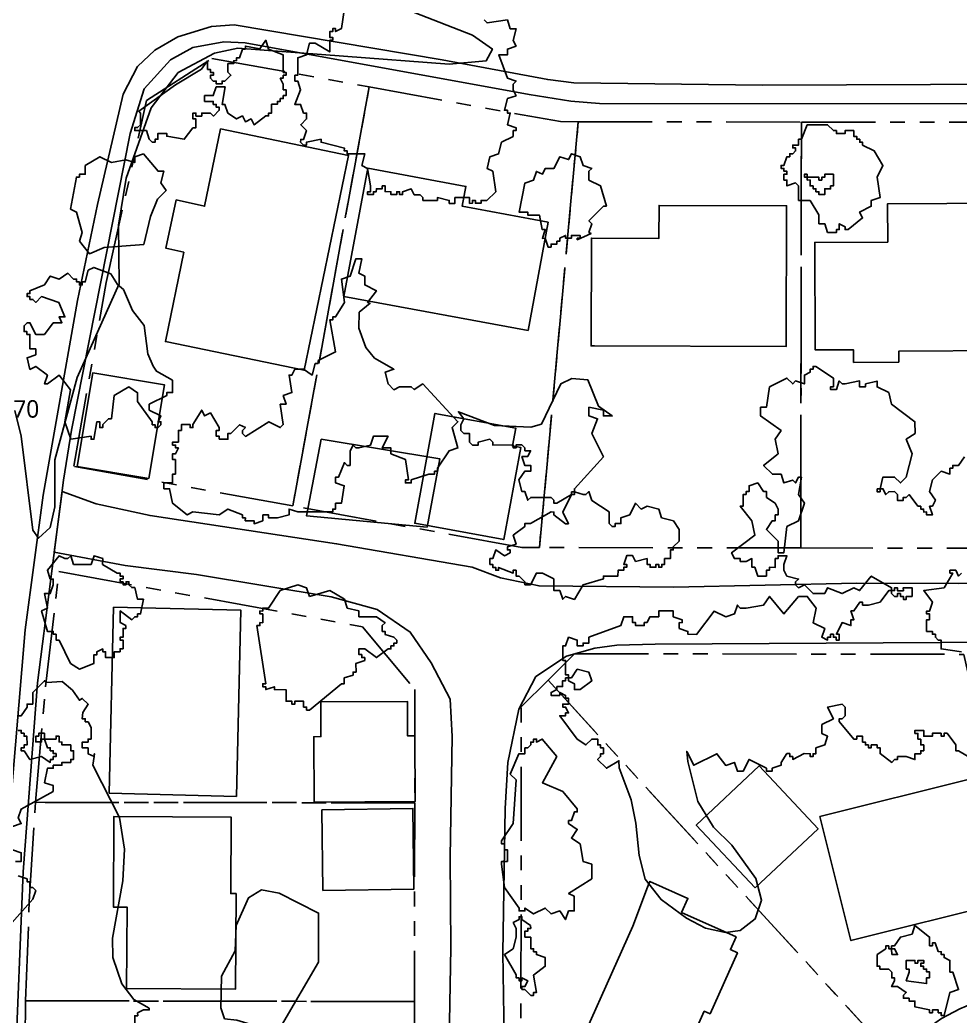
# Model space of a CAD drawing. Header units: metres. Extents: x -550 to 550, y -500 to 950.
# Drawn here: x 391 to 471.8, y 438.2 to 523.8 of the extents above; entities that cross this region are included whole.
import ezdxf
from ezdxf.enums import TextEntityAlignment as Align

# ---------------------------------------------------------------- set-up
doc = ezdxf.new("R2010")
doc.units = ezdxf.units.M
doc.header["$LTSCALE"] = 2
doc.linetypes.add('PHANTOM', pattern=[6.35, 3.175, -0.635, 0.635, -0.635, 0.635, -0.635])
for name, color, linetype in [('SITE-BLDG-EXIST', 7, 'CONTINUOUS'), ('SITE-PARKING', 250, 'CONTINUOUS'), ('SITE-PROPERTY', 7, 'PHANTOM'), ('SITE-ROAD-CURB', 7, 'CONTINUOUS'), ('SITE-ROAD-GRAVEL', 32, 'CONTINUOUS'), ('SITE-ROAD-PAVED', 7, 'CONTINUOUS'), ('SITE-TREE-CANOPY', 94, 'CONTINUOUS'), ('TEXT-CONTOUR', 8, 'CONTINUOUS'), ('TOPO-CONTOUR-MAJOR', 8, 'CONTINUOUS')]:
    doc.layers.add(name, color=color, linetype=linetype)
doc.styles.add('OpenSans', font='OpenSans-Regular.ttf')

msp = doc.modelspace()

# ---------------------------------------------------------------- linework, layer by layer
at = {"layer": 'SITE-BLDG-EXIST'}
for points in [[(405.122, 503.819), (403.564, 504.166), (404.468, 508.303), (406.897, 507.766), (408.274, 514.405), (419.268, 512.133), (415.446, 493.684), (403.54, 496.146)], [(420.903, 511.019), (429.334, 509.462), (429.016, 507.761), (436.394, 506.395), (434.67, 497.097), (418.867, 500.02)], [(440.384, 495.767), (440.089, 495.767), (440.114, 505.022), (445.915, 505.004), (445.925, 507.84), (456.872, 507.804), (456.843, 495.724)], [(466.525, 494.366), (462.621, 494.349), (462.615, 495.439), (459.336, 495.421), (459.291, 504.654), (465.555, 504.69), (465.538, 507.961), (475.741, 508.015), (475.809, 495.378), (466.526, 495.323)], [(402.121, 484.39), (395.943, 485.421), (397.287, 493.451), (403.458, 492.42)], [(433.613, 488.711), (433.33, 487.188), (434.039, 487.054), (432.59, 479.146), (424.945, 480.546), (426.67, 489.977)], [(398.703, 457.364), (399.088, 473.337), (410.021, 473.078), (409.636, 457.094)], [(416.306, 456.608), (416.271, 462.214), (416.889, 462.224), (416.872, 465.206), (424.315, 465.252), (424.332, 462.282), (424.943, 462.281), (424.978, 456.653)], [(454.167, 449.253), (449.118, 454.632), (454.524, 459.709), (459.573, 454.318)], [(459.736, 455.364), (472.822, 458.629), (475.477, 447.981), (462.391, 444.715)], [(416.958, 455.951), (424.781, 456.063), (424.878, 449.133), (417.055, 449.02)], [(400.199, 440.598), (400.236, 447.584), (399.07, 447.585), (399.115, 455.372), (409.177, 455.315), (409.141, 448.741), (409.597, 448.74), (409.559, 440.542)], [(444.919, 449.309), (445.137, 449.787), (448.394, 448.325), (447.859, 447.136), (452.54, 445.028), (452.054, 443.938), (452.65, 443.67), (450.299, 438.423), (449.8, 438.646), (448.991, 436.834), (451.77, 435.585), (451.474, 434.929), (456.717, 432.62), (456.597, 432.353), (458.576, 431.472), (455.471, 424.556), (448.761, 427.557), (448.902, 427.879), (437.807, 432.854), (443.672, 445.951)]]:
    msp.add_lwpolyline(points, close=True, dxfattribs=at)
at = {"layer": 'SITE-PARKING'}
msp.add_lwpolyline([(426.019, 480.2), (415.648, 481.17), (416.913, 487.753), (427.093, 486.083)], close=True, dxfattribs=at)
at = {"layer": 'SITE-PROPERTY'}
for points in [[(414.477, 482.028), (395.662, 485.444), (398.448, 501.214), (401.922, 516.838), (407.53, 520.457), (421.024, 518.005)], [(435.651, 478.464), (434.127, 478.466), (414.477, 482.028), (421.024, 518.005), (437.465, 515.025), (438.982, 515.024)], [(458.093, 478.425), (435.651, 478.464), (438.982, 515.024), (458.145, 514.989)], [(476.982, 478.402), (458.093, 478.425), (458.145, 514.989), (477.034, 514.966)], [(392.375, 456.582), (393.244, 466.503), (394.38, 476.39), (420.468, 471.664), (424.955, 466.275), (424.943, 456.541)], [(478.642, 440.313), (476.865, 440.259), (475.109, 439.994), (473.396, 439.529), (471.745, 438.864), (470.185, 438.02), (468.73, 436.999), (467.408, 435.81), (466.234, 434.477), (436.388, 467.061), (438.673, 469.339), (472.084, 469.287)], [(465.221, 433.021), (464.39, 431.453), (463.742, 429.797), (463.291, 428.084), (463.043, 426.327), (462.999, 424.558), (463.158, 422.79), (463.528, 421.054), (434.044, 427.887), (434.096, 464.784), (436.388, 467.061), (466.234, 434.477)], [(424.922, 439.478), (391.518, 439.541), (391.845, 448.062), (392.375, 456.582), (424.943, 456.541)], [(424.894, 422.414), (391.378, 422.467), (391.518, 439.541), (424.922, 439.478)]]:
    msp.add_lwpolyline(points, close=True, dxfattribs=at)
at = {"layer": 'SITE-ROAD-CURB'}
for points in [[(389.82, 451.657), (391.488, 471.388), (393.026, 482.955), (395.996, 499.659), (397.691, 507.9), (399.894, 517.386), (401.147, 519.764), (402.63, 521.175), (404.598, 522.296), (407.478, 523.205), (409.444, 523.325), (427.311, 520.322), (436.367, 518.631), (438.614, 518.35), (454.813, 518.163), (483.653, 518.284)], [(505.215, 516.522), (440.796, 516.59), (438.352, 516.793), (434.758, 517.365), (410.369, 521.789), (408.557, 521.88), (405.874, 521.383), (403.97, 520.339), (401.699, 517.851), (400.501, 514.003), (395.469, 488.547), (394.783, 484.232), (392.535, 466.849), (391.307, 450.621), (390.604, 433.035)]]:
    msp.add_lwpolyline(points, dxfattribs=at)
at = {"layer": 'SITE-ROAD-GRAVEL'}
for points in [[(427.616, 420.286), (428.053, 444.09), (427.992, 451.888), (428.152, 462.244), (427.981, 465.437), (426.362, 468.564), (424.554, 471.203), (421.706, 473.153), (417.753, 474.237), (406.198, 476.142), (400.075, 476.928), (393.982, 478.048), (394.662, 483.265), (397.575, 482.204), (402.222, 481.197), (418.237, 478.786), (429.87, 476.78), (432.305, 475.854), (435.619, 475.16), (447.163, 475.068), (462.914, 475.405), (471.635, 475.361), (493.495, 475.646)], [(504.365, 470.493), (445.577, 470.165), (442.297, 470.069), (440.394, 469.826), (437.964, 469.128), (435.342, 467.374), (433.892, 464.573), (432.925, 460.002), (432.695, 456.042), (432.511, 443.684), (432.615, 436.365)]]:
    msp.add_lwpolyline(points, dxfattribs=at)
at = {"layer": 'SITE-ROAD-PAVED'}
msp.add_lwpolyline([(483.653, 518.284), (454.813, 518.163), (438.614, 518.35), (436.367, 518.631), (427.311, 520.322), (409.444, 523.325), (407.478, 523.205), (404.598, 522.296), (402.63, 521.175), (401.147, 519.764), (399.894, 517.386), (397.691, 507.9), (395.996, 499.659), (393.026, 482.955), (391.488, 471.388), (389.82, 451.657)], dxfattribs=at)
at = {"layer": 'SITE-TREE-CANOPY'}
for points in [[(430.897, 523.766), (431.149, 523.509), (432.898, 523.763), (433.15, 523.006), (433.648, 523.006), (433.394, 522.005), (433.646, 521.515), (432.895, 521.26), (432.901, 520.76), (432.15, 520.761), (432.899, 518.757), (433.65, 518.512), (433.397, 518.256), (433.396, 517.756), (433.648, 517.255), (432.897, 517.011), (432.65, 516.01), (432.895, 516.01), (432.895, 515.765), (433.148, 515.765), (432.901, 514.764), (433.645, 514.507), (433.645, 514.263), (433.399, 514.263), (433.398, 513.762), (432.4, 513.263), (432.146, 512.262), (431.395, 512.007), (431.148, 511.006), (431.646, 510.761), (431.897, 509.014), (431.144, 508.259), (430.646, 508.259), (430.645, 508.015), (430.147, 508.015), (430.147, 508.26), (429.894, 508.26), (429.901, 508.016), (429.648, 508.005), (429.649, 508.505), (428.399, 508.507), (428.398, 508.006), (427.9, 508.007), (427.9, 508.263), (426.896, 508.509), (426.896, 508.264), (425.646, 508.266), (425.646, 508.51), (425.401, 508.755), (424.895, 508.756), (424.65, 509.257), (423.899, 509.013), (423.898, 508.757), (423.645, 508.758), (423.646, 509.013), (423.4, 509.014), (423.4, 508.758), (422.901, 508.758), (422.894, 509.014), (422.396, 509.015), (422.396, 509.516), (422.151, 509.505), (422.15, 509.26), (421.645, 509.261), (421.644, 509.005), (421.399, 509.005), (421.398, 508.76), (420.9, 508.761), (420.9, 509.006), (421.146, 509.005), (421.147, 509.506), (420.896, 511.008), (420.397, 511.264), (420.644, 512.265), (419.149, 512.256), (419.149, 512.512), (418.896, 512.512), (418.897, 512.757), (416.896, 513.26), (416.896, 513.516), (415.646, 513.261), (415.646, 513.006), (415.4, 513.006), (415.147, 513.262), (415.148, 513.507), (415.401, 513.506), (415.647, 514.263), (415.149, 514.764), (415.648, 515.264), (415.649, 515.764), (415.396, 515.765), (415.144, 516.51), (414.646, 516.511), (415.146, 517.756), (414.901, 518.513), (414.648, 518.513), (414.649, 519.014), (414.895, 519.013), (414.897, 520.515), (415.648, 520.759), (415.895, 521.76), (416.401, 521.759), (417.65, 521.012), (417.651, 522.013), (417.897, 522.013), (417.897, 522.258), (417.644, 522.258), (417.645, 522.759), (417.898, 522.758), (417.898, 523.014), (418.151, 523.014), (418.151, 522.758), (418.649, 523.013), (418.897, 524.759)], [(472.894, 460.264), (471.645, 461.011), (471.4, 461.012), (471.4, 461.512), (470.65, 462.514), (470.397, 462.514), (470.397, 462.259), (470.151, 462.259), (470.144, 462.515), (469.4, 462.516), (469.4, 462.26), (468.648, 462.261), (468.649, 462.761), (467.898, 462.762), (467.897, 462.506), (468.15, 462.506), (468.15, 462.006), (468.395, 462.005), (468.395, 461.516), (468.647, 461.515), (468.647, 461.015), (468.401, 461.015), (468.401, 460.759), (467.895, 460.76), (467.895, 460.259), (467.151, 460.505), (466.399, 460.506), (466.399, 460.261), (466.146, 460.262), (465.9, 460.006), (464.897, 460.764), (464.897, 461.264), (464.645, 461.265), (464.645, 461.509), (464.146, 461.51), (464.146, 461.265), (463.9, 461.265), (463.901, 461.51), (463.648, 461.51), (463.648, 461.755), (463.395, 461.756), (463.396, 462.256), (462.897, 462.257), (462.897, 462.012), (462.644, 462.012), (461.396, 463.516), (461.396, 463.76), (461.649, 463.76), (461.895, 464.015), (461.896, 464.761), (461.651, 465.006), (460.401, 464.763), (460.898, 463.761), (459.9, 463.262), (459.899, 462.505), (460.398, 462.26), (460.151, 461.515), (459.399, 461.26), (459.399, 460.759), (459.146, 460.76), (459.145, 460.515), (458.9, 460.515), (458.9, 460.76), (458.394, 460.761), (457.397, 460.261), (457.397, 460.506), (457.151, 460.506), (457.144, 460.762), (456.899, 460.762), (456.399, 460.007), (456.399, 459.762), (455.647, 459.507), (455.647, 459.262), (455.148, 459.263), (455.149, 459.508), (453.647, 460.266), (453.147, 459.265), (452.649, 459.255), (452.397, 460.011), (451.645, 459.757), (450.895, 460.759), (448.899, 459.76), (448.304, 460.951), (448.387, 460.083), (449.247, 456.656), (450.585, 454.452), (452.177, 452.915), (454.231, 450.054), (454.72, 448.195), (454.164, 446.572), (452.877, 445.583), (451.627, 445.418), (449.914, 445.787), (448.279, 446.635), (446.097, 448.239), (444.737, 449.976), (444.22, 452.024), (443.929, 454.805), (443.524, 456.785), (442.495, 459.534), (442.482, 460.157), (441.4, 459.513), (440.649, 460.26), (440.895, 460.515), (440.895, 460.76), (441.148, 460.759), (441.149, 461.26), (440.896, 461.26), (440.896, 461.505), (440.651, 461.505), (440.651, 462.006), (440.146, 462.007), (439.646, 461.507), (438.896, 462.008), (437.395, 464.012), (437.901, 464.012), (437.894, 464.256), (438.147, 464.256), (437.895, 464.757), (437.649, 464.757), (437.65, 465.013), (438.148, 465.012), (438.149, 465.513), (437.896, 465.513), (437.896, 465.758), (437.398, 466.014), (437.398, 465.759), (436.646, 465.76), (436.647, 466.015), (437.145, 466.26), (437.146, 466.515), (437.644, 466.515), (437.645, 467.015), (437.898, 467.015), (437.898, 467.26), (438.151, 467.259), (438.151, 467.515), (437.898, 467.516), (437.9, 468.761), (437.647, 468.762), (437.649, 470.008), (437.894, 470.007), (438.148, 470.763), (438.899, 470.507), (438.899, 470.006), (439.397, 470.005), (439.397, 470.261), (439.896, 470.261), (439.897, 470.761), (442.65, 471.759), (442.897, 472.515), (443.649, 472.514), (443.648, 472.014), (443.901, 472.013), (443.9, 471.757), (444.645, 471.757), (444.645, 472.012), (444.898, 472.012), (445.144, 472.512), (445.896, 472.511), (445.896, 473.012), (447.146, 473.01), (447.146, 472.51), (447.897, 472.264), (447.896, 472.008), (447.65, 472.009), (447.65, 471.508), (448.401, 471.262), (448.401, 471.007), (449.145, 471.006), (450.65, 473.006), (451.647, 472.515), (452.398, 472.759), (452.645, 473.515), (452.897, 473.259), (453.396, 473.259), (454.899, 473.513), (455.399, 474.257), (456.647, 472.765), (457.898, 474.265), (458.65, 474.264), (459.4, 473.262), (459.146, 472.006), (460.149, 471.515), (459.895, 470.759), (460.401, 470.514), (460.401, 470.758), (460.647, 470.758), (460.647, 471.014), (460.9, 471.013), (460.899, 470.758), (461.145, 470.757), (461.145, 470.513), (461.398, 470.512), (461.398, 471.013), (461.146, 471.013), (461.645, 472.014), (462.396, 471.757), (462.397, 472.258), (462.65, 472.257), (462.398, 473.014), (462.651, 473.014), (463.15, 473.758), (463.396, 473.758), (463.396, 473.513), (463.894, 473.513), (464.899, 473.756), (465.644, 474.756), (465.897, 474.756), (465.897, 475.012), (464.15, 476.015), (463.144, 474.759), (462.646, 475.005), (461.648, 474.505), (460.399, 475.008), (460.146, 474.507), (459.149, 474.508), (458.398, 475.255), (457.899, 475.011), (457.647, 475.256), (457.647, 475.511), (457.9, 475.756), (456.896, 476.013), (456.651, 476.514), (456.645, 477.014), (456.899, 477.759), (456.147, 477.76), (456.147, 477.516), (455.901, 477.505), (455.9, 476.759), (455.395, 476.76), (455.394, 476.515), (455.149, 476.516), (455.148, 476.015), (454.397, 476.005), (454.145, 476.762), (453.899, 476.762), (453.9, 477.507), (453.401, 477.263), (452.895, 477.264), (452.896, 477.508), (452.397, 477.509), (452.145, 478.01), (454.148, 479.509), (453.897, 480.755), (452.901, 482.014), (453.147, 482.013), (453.148, 483.014), (453.401, 483.014), (453.394, 483.259), (453.647, 483.258), (453.648, 483.759), (454.399, 484.014), (454.897, 483.257), (455.15, 483.257), (455.149, 482.756), (455.9, 482.266), (456.145, 481.765), (456.144, 481.264), (455.899, 481.265), (455.898, 480.764), (455.645, 480.764), (455.146, 480.008), (456.149, 479.006), (456.147, 478.005), (456.646, 478.016), (456.895, 480.262), (457.899, 480.762), (458.4, 482.263), (457.895, 483.009), (458.15, 484.51), (457.897, 484.51), (457.651, 484.01), (457.398, 484.255), (456.646, 484.011), (456.395, 484.757), (455.65, 484.758), (454.9, 485.515), (456.151, 486.515), (455.9, 487.761), (456.399, 488.505), (454.645, 489.765), (454.646, 490.51), (455.145, 490.509), (455.4, 492.255), (456.896, 493.01), (457.401, 492.509), (457.647, 492.764), (458.398, 492.508), (458.399, 493.264), (458.898, 493.508), (458.898, 493.764), (459.151, 493.764), (459.144, 494.008), (459.397, 494.008), (460.899, 493.005), (460.898, 492.26), (460.645, 492.26), (460.645, 492.015), (461.15, 492.015), (461.397, 492.76), (461.649, 492.515), (461.895, 492.514), (463.145, 492.758), (463.145, 492.257), (463.65, 492.256), (463.651, 492.512), (464.648, 492.756), (464.648, 492.255), (465.651, 491.764), (465.896, 490.763), (467.895, 489.259), (467.901, 488.258), (467.149, 487.758), (467.646, 486.512), (467.145, 484.51), (466.646, 484.01), (466.148, 484.511), (465.151, 484.512), (464.897, 483.512), (465.149, 483.511), (465.395, 483.01), (465.648, 483.255), (466.146, 483.265), (466.399, 483.009), (466.398, 482.509), (466.897, 482.508), (466.897, 482.764), (467.15, 482.764), (467.396, 483.008), (468.146, 482.006), (468.399, 482.006), (468.398, 481.761), (468.644, 481.761), (468.651, 481.505), (468.897, 481.516), (468.896, 481.26), (469.395, 481.259), (469.15, 482.005), (469.396, 482.016), (469.649, 482.516), (469.145, 483.262), (469.399, 484.262), (470.151, 485.007), (470.895, 484.761), (470.896, 485.262), (471.148, 485.261), (471.149, 485.506), (471.647, 485.506), (472.147, 486.261)], [(471.896, 476.262), (471.65, 476.006), (471.397, 476.507), (470.899, 476.507), (470.899, 476.263), (471.144, 476.262), (470.398, 475.006), (468.65, 474.764), (469.4, 473.762), (469.146, 473.006), (468.9, 473.006), (468.9, 472.761), (469.146, 472.761), (469.145, 472.26), (468.899, 472.261), (468.898, 471.26), (469.397, 471.259), (469.396, 471.014), (469.649, 471.014), (469.649, 470.758), (469.894, 470.513), (470.147, 470.513), (470.146, 469.756), (471.894, 469.509)], [(390.896, 464.014), (391.148, 464.014), (391.648, 464.758), (391.648, 465.014), (392.147, 465.014), (392.148, 466.015), (393.146, 467.015), (393.308, 466.881), (394.67, 466.968), (395.568, 466.211), (396.15, 465.342), (396.396, 465.509), (396.901, 465.008), (396.429, 464.308), (396.394, 463.74), (396.646, 463.762), (396.646, 463.506), (396.899, 463.506), (397.151, 463.005), (397.15, 462.015), (396.897, 462.016), (396.897, 461.76), (396.398, 461.76), (396.397, 461.26), (396.896, 461.259), (396.895, 460.759), (397.401, 460.513), (397.294, 459.779), (399.578, 455.271), (400.024, 452.568), (399.866, 449.854), (398.996, 444.905), (399.029, 443.269), (399.778, 441.01), (400.83, 439.652), (402.149, 438.905), (402.149, 438.761), (401.65, 438.761), (401.144, 438.506), (401.151, 438.261), (400.898, 438.261), (400.897, 437.505)], [(390.399, 454.515), (391.151, 454.759), (390.899, 455.26), (391.145, 456.005), (393.9, 457.514), (393.901, 458.015), (393.15, 458.26), (393.397, 459.506), (393.895, 459.505), (393.896, 459.761), (394.647, 459.76), (394.647, 460.005), (395.399, 460.015), (395.399, 460.26), (395.645, 460.26), (395.646, 461.005), (395.4, 461.005), (395.401, 461.506), (394.649, 461.507), (394.65, 461.762), (394.397, 461.763), (394.397, 462.263), (394.145, 462.264), (394.144, 462.008), (393.147, 462.009), (393.399, 461.263), (393.645, 461.263), (393.645, 461.007), (393.897, 461.007), (393.897, 460.762), (394.15, 460.762), (394.149, 460.506), (393.897, 460.506), (393.896, 460.262), (393.651, 460.262), (393.65, 460.006), (392.9, 460.508), (391.895, 460.264), (391.397, 461.01), (391.145, 461.01), (391.145, 461.255), (391.398, 461.255), (391.398, 461.511), (391.651, 461.51), (391.645, 462.256), (391.399, 462.256), (391.399, 462.512), (391.147, 462.512), (391.147, 462.757), (390.901, 462.757)], [(390.648, 451.511), (391.147, 451.511), (391.148, 452.256), (390.397, 452.513)], [(390.15, 446.006), (392.147, 448.261), (392.401, 449.006), (392.148, 449.263), (391.895, 449.263), (391.896, 449.763), (391.65, 449.764), (391.651, 450.008), (390.9, 450.265)]]:
    msp.add_lwpolyline(points, dxfattribs=at)
for points in [[(407.151, 520.258), (407.15, 519.512), (407.396, 519.512), (407.396, 519.256), (407.648, 519.256), (407.648, 519.011), (407.395, 519.011), (407.395, 518.756), (407.647, 518.511), (407.9, 518.51), (407.9, 518.266), (408.398, 518.265), (408.399, 518.51), (408.645, 518.509), (409.151, 519.009), (408.898, 519.265), (408.899, 520.011), (409.398, 520.01), (409.398, 520.255), (409.651, 520.266), (409.651, 520.51), (409.897, 520.51), (410.151, 521.255), (410.396, 521.255), (410.397, 521.511), (411.646, 521.264), (412.146, 522.009), (412.398, 521.263), (413.647, 520.761), (413.645, 519.26), (413.898, 519.259), (413.898, 519.015), (413.645, 519.015), (413.644, 518.759), (413.399, 518.759), (413.651, 518.258), (413.65, 517.758), (413.896, 517.758), (413.895, 517.257), (413.65, 517.257), (413.649, 517.013), (413.397, 517.013), (413.396, 516.757), (413.15, 516.757), (413.15, 516.513), (412.645, 516.513), (412.651, 515.757), (412.398, 515.757), (412.398, 515.512), (412.145, 515.513), (411.147, 514.758), (410.895, 515.258), (410.396, 515.014), (410.151, 515.515), (409.645, 515.26), (408.901, 515.761), (408.649, 516.507), (408.396, 516.507), (408.651, 518.009), (407.9, 518.01), (407.646, 517.265), (406.895, 517.266), (406.901, 516.765), (407.645, 516.764), (407.645, 516.508), (407.898, 516.508), (407.897, 516.263), (408.15, 516.263), (408.15, 516.007), (407.651, 515.507), (407.398, 515.763), (406.647, 515.764), (406.647, 515.508), (406.148, 515.509), (406.148, 515.765), (405.896, 515.765), (405.895, 515.265), (406.148, 515.264), (406.147, 514.508), (405.901, 514.508), (405.148, 513.508), (403.646, 513.766), (403.646, 514.01), (402.895, 514.011), (402.894, 513.511), (402.649, 513.511), (402.648, 513.255), (402.396, 513.256), (402.15, 513.512), (401.898, 514.257), (400.901, 514.259), (400.894, 514.514), (401.147, 514.514), (401.4, 514.759), (401.394, 515.76), (401.247, 515.916), (404.41, 518.192), (406.645, 519.535)], [(457.897, 513.265), (457.897, 513.51), (458.15, 513.509), (458.65, 514.766), (460.399, 514.764), (460.897, 514.262), (461.15, 514.262), (461.149, 514.006), (461.901, 514.005), (461.901, 514.261), (462.645, 514.26), (462.645, 513.76), (462.897, 513.759), (462.897, 513.515), (463.15, 513.514), (463.15, 513.259), (463.395, 513.258), (463.395, 513.013), (464.399, 512.512), (465.148, 511.265), (464.649, 510.264), (464.899, 508.507), (464.148, 508.263), (464.147, 507.762), (463.149, 507.263), (463.394, 506.762), (462.15, 505.762), (461.897, 505.763), (461.898, 506.007), (461.4, 506.264), (461.399, 505.763), (461.146, 505.764), (461.146, 505.508), (460.394, 505.509), (460.15, 506.265), (459.651, 506.255), (459.645, 507.011), (458.895, 508.258), (457.898, 508.259), (457.9, 509.505), (457.647, 509.761), (456.895, 509.506), (456.896, 510.007), (456.65, 510.007), (456.651, 510.508), (456.897, 510.508), (456.897, 510.763), (456.651, 510.764), (456.644, 511.008), (456.399, 511.009), (456.399, 511.265), (456.645, 511.264), (456.898, 512.009), (457.144, 512.009), (457.145, 512.265), (457.397, 512.264), (457.65, 512.509), (457.651, 512.765), (457.398, 512.765), (457.398, 513.01), (457.897, 513.009)], [(396.149, 504.765), (396.396, 505.51), (395.9, 507.257), (395.395, 507.513), (395.896, 510.26), (396.149, 510.26), (396.15, 510.516), (396.648, 510.515), (396.649, 511.26), (397.9, 512.015), (398.896, 511.513), (400.147, 511.757), (400.898, 511.511), (400.898, 512.012), (401.65, 512.255), (402.898, 510.763), (403.397, 510.763), (403.15, 509.762), (403.584, 509.105), (402.853, 508.372), (402.247, 506.871), (401.675, 504.48), (398.276, 504.228), (397.012, 503.685)], [(438.9, 505.012), (439.145, 505.012), (439.146, 505.257), (438.394, 505.258), (438.401, 505.013), (437.895, 505.014), (437.896, 505.258), (437.397, 505.014), (437.397, 504.758), (437.151, 504.759), (437.15, 504.514), (436.645, 504.515), (436.645, 504.259), (436.399, 504.259), (436.147, 505.016), (435.901, 505.005), (436.148, 505.761), (435.895, 505.761), (435.651, 507.007), (434.647, 507.009), (434.647, 507.265), (433.896, 507.265), (434.397, 509.757), (435.149, 510.011), (435.396, 510.756), (435.901, 510.511), (436.147, 511.011), (436.899, 511.01), (437.398, 512.011), (438.15, 511.765), (438.396, 512.266), (439.147, 512.009), (439.399, 511.263), (440.15, 511.006), (439.897, 510.762), (439.896, 510.006), (440.899, 509.515), (441.396, 507.757), (441.15, 507.757), (439.899, 506.513), (440.151, 506.257), (439.897, 505.512), (440.087, 505.411), (438.899, 504.879)], [(458.645, 510.505), (458.399, 510.506), (458.399, 510.261), (458.645, 510.261)], [(458.644, 510.005), (458.897, 510.016), (458.897, 509.515), (459.149, 509.515), (459.149, 509.259), (459.395, 509.259), (459.395, 509.014), (459.647, 509.014), (459.647, 508.758), (460.146, 508.757), (460.146, 509.258), (460.645, 509.257), (460.645, 509.513), (460.898, 509.513), (460.899, 510.514), (460.148, 510.515), (460.147, 510.259), (459.895, 510.259), (459.894, 510.014), (459.649, 510.015), (459.649, 510.259), (458.645, 510.261)], [(420.171, 498.662), (420.134, 497.282), (420.729, 495.624), (421.479, 494.722), (423.149, 493.763), (422.398, 493.509), (422.649, 492.507), (423.147, 492.006), (423.646, 492.261), (424.65, 492.26), (424.896, 492.015), (425.648, 492.514), (428.649, 489.263), (428.15, 488.763), (428.646, 487.016), (427.895, 486.761), (426.896, 485.26), (426.895, 485.016), (426.65, 485.005), (426.649, 484.76), (426.151, 484.761), (424.647, 484.262), (424.647, 484.006), (424.149, 484.007), (424.149, 484.263), (424.395, 484.262), (424.151, 486.009), (422.895, 486.511), (422.895, 487.012), (422.151, 487.013), (422.651, 488.013), (421.401, 488.015), (421.147, 487.259), (420.15, 487.015), (419.897, 487.015), (419.644, 487.26), (419.398, 486.76), (419.397, 485.514), (419.151, 485.515), (418.898, 485.76), (418.398, 484.514), (418.145, 484.515), (418.145, 484.014), (418.896, 483.757), (418.648, 482.256), (418.15, 482.257), (418.149, 481.756), (417.896, 481.756), (417.896, 481.512), (414.897, 481.515), (414.146, 481.761), (414.146, 481.26), (413.148, 481.006), (412.397, 481.007), (412.397, 481.263), (411.899, 481.263), (411.898, 480.763), (411.146, 480.508), (411.147, 480.764), (410.395, 480.764), (410.396, 481.009), (410.15, 481.01), (410.15, 481.265), (408.901, 481.756), (408.149, 481.257), (405.895, 481.515), (405.396, 481.26), (404.148, 482.263), (403.896, 483.509), (403.398, 483.51), (403.399, 484.01), (404.15, 484.009), (404.151, 484.766), (404.397, 484.765), (404.398, 486.011), (404.145, 486.011), (404.146, 486.512), (404.399, 486.512), (404.645, 487.012), (404.399, 487.012), (404.4, 487.257), (404.147, 487.257), (404.147, 487.513), (404.646, 487.513), (404.647, 488.514), (404.9, 488.513), (404.9, 489.014), (405.645, 489.013), (405.644, 488.757), (405.897, 488.757), (405.898, 489.013), (406.65, 490.258), (406.896, 489.757), (407.394, 490.012), (408.144, 488.765), (408.151, 488.509), (407.898, 488.51), (407.898, 488.009), (408.15, 488.009), (408.15, 487.764), (408.894, 487.763), (408.895, 488.264), (409.148, 488.263), (409.9, 489.008), (410.398, 488.762), (410.145, 488.507), (410.145, 488.262), (410.397, 488.006), (412.4, 489.261), (413.397, 488.759), (413.65, 489.014), (413.399, 490.761), (413.898, 490.76), (413.646, 491.506), (414.398, 491.761), (414.147, 493.263), (414.399, 493.263), (414.646, 493.763), (415.397, 493.762), (416.148, 493.26), (416.395, 494.261), (416.648, 494.261), (416.648, 494.506), (418.145, 495.26), (417.649, 498.008), (417.895, 498.008), (417.896, 498.264), (418.148, 498.264), (418.901, 499.509), (418.651, 501.511), (419.396, 501.755), (419.896, 503.256), (420.394, 503.255), (420.147, 502.01), (420.645, 501.764), (420.645, 501.008), (421.648, 500.506), (420.895, 499.506), (421.106, 499.428)], [(404.146, 492.007), (404.145, 491.762), (403.647, 491.763), (403.647, 491.507), (402.15, 490.764), (402.149, 490.263), (403.146, 489.761), (402.899, 489.261), (403.145, 489.261), (403.145, 489.005), (402.899, 488.761), (402.646, 488.761), (402.646, 489.006), (402.401, 489.006), (402.401, 489.262), (401.146, 491.01), (401.147, 491.755), (400.396, 492.257), (399.145, 491.513), (398.897, 489.511), (398.644, 489.511), (398.145, 489.011), (398.145, 488.755), (397.899, 488.756), (397.9, 489.256), (397.647, 489.257), (397.399, 487.755), (397.147, 487.755), (397.147, 488.011), (395.398, 487.758), (394.894, 489.26), (395.396, 492.007), (394.401, 493.265), (393.396, 492.51), (393.15, 492.51), (393.397, 493.255), (392.4, 494.013), (391.895, 493.758), (391.65, 494.759), (392.395, 495.014), (392.395, 495.515), (391.897, 495.515), (391.898, 496.761), (391.645, 496.761), (391.646, 497.006), (391.4, 497.006), (391.401, 497.507), (391.647, 497.762), (391.9, 497.762), (392.397, 496.76), (393.148, 496.759), (393.901, 497.76), (394.645, 497.759), (394.4, 498.26), (394.899, 498.259), (394.394, 499.505), (392.899, 500.008), (392.4, 499.508), (392.148, 499.764), (391.895, 499.764), (391.895, 500.009), (391.65, 500.009), (391.65, 500.265), (391.896, 500.265), (391.896, 500.51), (393.146, 501.009), (393.646, 501.765), (394.397, 501.508), (395.149, 502.007), (395.647, 501.506), (395.9, 501.506), (395.899, 501.261), (396.145, 501.261), (396.145, 501.005), (396.398, 501.005), (396.398, 501.261), (396.651, 501.26), (396.898, 502.261), (397.383, 502.505), (398.835, 501.947), (399.431, 501.034), (399.922, 500.6), (400.713, 498.808), (401.695, 497.528), (402.029, 495.102), (402.477, 494.045), (402.778, 493.588), (404.147, 492.819)], [(438.395, 483.255), (438.395, 483.01), (437.151, 482.255), (436.898, 482.256), (436.899, 482.512), (436.646, 482.757), (434.898, 482.759), (434.645, 482.514), (434.4, 483.26), (434.147, 483.26), (433.895, 484.262), (434.395, 485.006), (434.9, 485.006), (434.901, 485.506), (434.396, 485.507), (434.151, 486.264), (434.649, 486.263), (434.896, 486.763), (434.397, 486.764), (434.397, 487.009), (434.145, 487.265), (433.646, 487.265), (433.646, 487.01), (433.4, 487.01), (433.401, 487.266), (431.645, 487.257), (431.645, 487.513), (431.4, 487.758), (430.395, 487.514), (430.395, 487.258), (429.897, 487.259), (429.651, 487.515), (429.645, 488.26), (429.146, 488.261), (428.901, 488.506), (428.895, 489.007), (429.148, 489.507), (428.692, 490.119), (431.788, 488.925), (434.912, 488.788), (435.818, 489.054), (437.487, 492.511), (438.428, 492.977), (439.819, 492.853), (440.715, 490.583), (441.9, 489.758), (441.149, 489.759), (441.15, 490.26), (439.9, 490.506), (439.899, 489.76), (440.65, 489.515), (440.15, 488.258), (441.145, 486.255), (438.648, 483.511), (438.648, 483.255)], [(439.399, 483.009), (439.645, 483.009), (439.898, 483.264), (440.15, 482.508), (441.644, 481.516), (441.65, 480.515), (441.896, 480.258), (442.148, 480.258), (442.149, 480.514), (442.647, 480.513), (442.648, 481.014), (443.4, 481.258), (443.899, 482.258), (444.397, 481.757), (444.896, 482.012), (445.9, 481.755), (446.145, 481.01), (447.149, 480.764), (447.646, 480.007), (447.645, 479.005), (447.146, 478.506), (447.146, 478.261), (446.9, 478.261), (446.899, 477.505), (446.4, 477.505), (446.4, 477.005), (446.147, 477.005), (446.147, 476.76), (445.901, 476.761), (445.901, 477.005), (445.648, 477.006), (445.648, 476.761), (445.149, 476.762), (445.15, 477.006), (444.897, 477.007), (444.898, 477.507), (443.9, 477.264), (443.648, 477.765), (443.149, 477.765), (442.896, 477.009), (443.148, 477.009), (443.148, 476.764), (442.895, 476.764), (442.895, 476.508), (442.397, 476.509), (442.396, 476.009), (441.146, 476.01), (441.146, 475.765), (439.397, 475.256), (438.651, 474.011), (437.9, 474.257), (437.647, 474.012), (437.395, 474.758), (436.896, 474.758), (436.897, 475.759), (435.901, 476.261), (435.395, 476.262), (434.895, 475.261), (434.397, 475.262), (434.397, 475.507), (433.899, 476.008), (433.646, 476.008), (433.647, 476.509), (433.394, 476.509), (433.401, 476.264), (432.145, 476.755), (432.144, 476.511), (431.899, 476.511), (431.899, 476.756), (431.646, 476.756), (431.646, 477.012), (431.401, 477.012), (431.394, 477.513), (431.647, 477.512), (431.901, 478.257), (432.644, 477.756), (433.15, 478.011), (433.151, 478.256), (432.898, 478.256), (432.898, 478.512), (433.65, 478.756), (433.398, 479.512), (434.396, 480.257), (434.396, 480.512), (434.895, 480.512), (436.645, 481.511), (436.897, 481.51), (436.897, 481.266), (437.9, 480.508), (438.146, 480.508), (437.649, 481.509), (438.395, 483.01), (438.648, 483.01), (438.648, 483.255)], [(464.651, 483.512), (464.651, 483.256), (464.896, 483.256), (464.897, 483.512)], [(399.4, 476.262), (399.646, 476.262), (399.646, 476.006), (399.899, 476.005), (399.898, 475.761), (399.646, 475.761), (399.645, 475.505), (399.898, 475.505), (399.898, 475.26), (400.151, 475.26), (400.151, 475.516), (400.397, 475.515), (400.396, 475.26), (400.649, 475.014), (400.895, 475.014), (401.146, 474.013), (401.645, 474.012), (401.397, 472.755), (401.145, 472.756), (401.144, 472.511), (400.898, 472.511), (400.645, 472.256), (399.649, 473.013), (399.648, 472.012), (400.146, 471.756), (400.146, 471.511), (399.9, 471.511), (399.899, 470.755), (399.646, 470.755), (399.646, 470.511), (399.899, 470.51), (399.898, 469.765), (399.645, 469.765), (399.645, 469.51), (399.146, 469.51), (399.146, 469.01), (398.394, 469.01), (398.395, 469.511), (398.149, 469.511), (398.149, 469.756), (397.651, 469.512), (397.65, 469.256), (397.397, 469.256), (397.397, 468.511), (396.146, 468.012), (395.395, 468.514), (394.401, 470.506), (394.148, 470.506), (394.148, 471.007), (393.896, 471.007), (393.896, 471.263), (393.397, 471.264), (392.901, 473.011), (393.4, 473.255), (393.149, 474.512), (393.647, 474.511), (393.901, 475.256), (393.895, 475.757), (393.649, 475.757), (393.397, 476.514), (394.396, 477.759), (394.901, 477.513), (395.147, 477.513), (395.4, 477.757), (395.645, 477.012), (397.147, 477.01), (397.401, 477.755), (398.145, 477.509), (398.144, 477.009)], [(415.9, 474.261), (417.649, 474.76), (418.898, 474.013), (419.15, 473.256), (420.146, 473.01), (420.146, 472.51), (421.649, 472.508), (422.399, 472.006), (422.146, 471.762), (422.146, 471.261), (422.398, 471.261), (422.398, 471.005), (423.149, 470.76), (423.395, 470.515), (423.394, 470.259), (423.148, 470.259), (423.148, 470.014), (422.895, 470.015), (422.895, 469.759), (422.649, 469.759), (421.651, 469.015), (420.648, 469.762), (420.149, 469.762), (420.149, 469.262), (420.395, 469.261), (420.394, 469.005), (420.647, 469.005), (420.647, 468.76), (419.895, 468.506), (419.901, 467.76), (419.648, 467.761), (419.648, 467.505), (418.896, 467.261), (418.896, 466.76), (418.65, 466.761), (415.895, 464.506), (415.649, 464.506), (415.649, 464.762), (415.396, 464.762), (415.397, 465.263), (414.646, 465.264), (414.645, 465.008), (414.4, 465.008), (414.4, 465.264), (413.894, 465.265), (413.896, 466.255), (412.898, 466.256), (412.899, 466.512), (412.147, 466.257), (412.147, 466.513), (411.895, 466.513), (411.895, 466.758), (412.148, 466.758), (411.395, 471.764), (411.648, 471.764), (411.649, 472.009), (411.894, 472.008), (411.895, 472.765), (411.65, 472.765), (411.65, 473.01), (411.896, 473.009), (411.896, 473.265), (412.394, 473.265), (413.4, 474.765), (414.897, 475.264), (415.648, 475.007)], [(465.897, 474.511), (466.149, 474.255), (466.395, 474.255), (466.395, 474.511), (466.648, 474.51), (466.648, 474.266), (466.901, 474.265), (466.9, 474.01), (467.146, 474.009), (467.146, 474.265), (467.645, 474.264), (467.646, 475.01), (466.894, 475.011), (466.901, 474.755), (466.396, 474.755), (466.396, 475.011), (466.15, 475.012), (466.15, 474.756), (465.897, 474.756)], [(438.151, 467.015), (438.649, 466.758), (438.648, 466.258), (439.147, 466.257), (440.145, 467.012), (439.9, 467.758), (438.896, 468.015), (438.397, 467.259), (438.151, 467.259)], [(393.148, 462.51), (392.649, 462.51), (392.649, 462.266), (392.396, 462.255), (392.396, 461.765), (392.901, 461.765), (392.894, 462.009), (393.147, 462.009)], [(437.145, 460.509), (435.9, 458.263), (437.647, 457.516), (438.895, 456.012), (438.895, 455.757), (438.649, 455.757), (438.396, 455.012), (438.15, 455.012), (438.149, 454.756), (438.9, 454.255), (438.401, 453.51), (439.144, 453.009), (439.395, 451.507), (440.146, 451.261), (440.145, 450.015), (438.149, 448.761), (438.647, 448.515), (438.646, 447.258), (438.147, 447.259), (437.901, 446.514), (437.396, 447.26), (436.644, 447.005), (436.146, 447.506), (435.149, 447.007), (434.398, 447.508), (434.398, 447.264), (433.899, 447.264), (433.899, 447.509), (432.644, 449.257), (432.401, 451.26), (432.394, 451.515), (432.9, 451.515), (432.901, 452.505), (432.648, 452.505), (432.649, 453.006), (432.396, 453.006), (432.397, 453.262), (433.396, 454.762), (433.646, 458.511), (433.148, 459.012), (433.895, 460.757), (434.4, 460.757), (434.401, 461.257), (434.646, 461.257), (434.9, 461.512), (434.9, 461.757), (435.146, 461.757), (435.146, 462.013), (435.399, 462.012), (435.398, 461.757), (435.897, 462.012)], [(397.401, 460.758), (397.436, 460.758), (397.401, 460.513)], [(411.465, 437.347), (409.675, 437.872), (408.615, 438.007), (408.286, 438.931), (408.346, 441.645), (409.535, 443.824), (409.601, 446.015), (410.657, 448.394), (411.782, 449.06), (413.305, 448.791), (416.681, 447.074), (416.682, 442.847), (413.509, 437.423)], [(434.395, 445.006), (434.9, 445.005), (434.899, 444.015), (435.145, 444.015), (435.145, 443.759), (435.397, 443.758), (435.397, 443.514), (436.148, 443.257), (436.147, 442.512), (435.149, 441.756), (435.4, 440.266), (435.147, 440.255), (435.147, 440.01), (434.901, 440.01), (434.396, 440.512), (434.15, 440.512), (434.151, 440.757), (434.397, 440.756), (434.65, 441.257), (434.145, 441.513), (434.144, 441.257), (433.899, 441.257), (433.899, 441.513), (433.646, 441.514), (433.646, 441.758), (432.644, 443.506), (433.396, 444.006), (433.65, 445.006), (433.644, 445.763), (433.399, 446.264), (433.898, 446.508), (433.898, 446.764), (434.151, 446.763), (434.151, 446.508), (434.895, 446.006), (434.901, 445.761), (434.648, 445.762), (434.648, 445.506), (434.395, 445.506)], [(465.895, 444.255), (466.148, 444.266), (466.647, 445.01), (467.644, 445.265), (467.898, 446.01), (469.147, 445.007), (469.146, 444.262), (469.399, 444.262), (469.399, 444.506), (469.645, 444.506), (469.897, 443.761), (470.15, 443.76), (470.149, 443.515), (470.395, 443.515), (470.395, 443.259), (470.9, 443.014), (470.899, 442.013), (471.144, 442.013), (471.648, 440.51), (470.897, 440.255), (470.396, 438.265), (470.15, 438.265), (470.15, 438.51), (469.897, 438.51), (469.898, 438.755), (469.399, 438.755), (469.399, 438.511), (469.146, 438.511), (469.146, 438.756), (467.897, 439.013), (467.897, 439.514), (467.399, 439.514), (467.399, 439.759), (466.9, 439.76), (466.901, 440.016), (467.147, 440.26), (466.396, 440.761), (465.897, 440.762), (466.151, 441.262), (466.151, 441.507), (465.898, 441.507), (465.899, 442.008), (465.647, 442.264), (464.895, 442.265), (464.895, 442.51), (464.65, 442.51), (464.651, 443.511), (465.396, 444.011), (465.396, 444.255), (465.649, 444.255), (465.649, 444.01), (465.894, 444.01)], [(465.901, 443.51), (466.399, 443.509), (466.147, 444.01), (465.894, 444.01)], [(468.147, 442.762), (467.901, 442.762), (467.895, 443.007), (467.15, 443.007), (467.149, 442.262), (467.395, 442.262), (467.395, 442.006), (467.148, 441.261), (468.896, 441.014), (468.897, 441.515), (469.15, 441.514), (469.15, 442.015), (468.897, 442.015), (468.898, 442.26), (468.645, 442.26), (468.645, 442.505), (468.399, 442.505), (468.4, 442.761), (468.646, 442.761), (468.646, 443.006), (468.147, 443.006)]]:
    msp.add_lwpolyline(points, close=True, dxfattribs=at)
at = {"layer": 'TOPO-CONTOUR-MAJOR'}
msp.add_lwpolyline([(390.608, 490.215), (391.139, 488.009), (392.156, 479.948), (392.623, 479.259), (393.631, 480.185), (394.03, 481.963), (394.041, 485.994), (395.954, 493.047), (399.573, 501.108), (399.491, 506.146), (400.162, 510.176), (402.306, 516.222), (404.615, 519.245), (407.738, 520.915), (409.753, 521.324), (427.89, 519.972), (431.077, 520.252), (431.614, 521.26), (429.905, 522.458), (422.622, 525.29)], dxfattribs=at)

# ---------------------------------------------------------------- texts
at = {"layer": 'TEXT-CONTOUR', "style": 'OpenSans'}
msp.add_text('1070', height=1.5, dxfattribs=at).set_placement((390.461, 490.361), align=Align.MIDDLE_CENTER)

doc.saveas('drawing.dxf')
